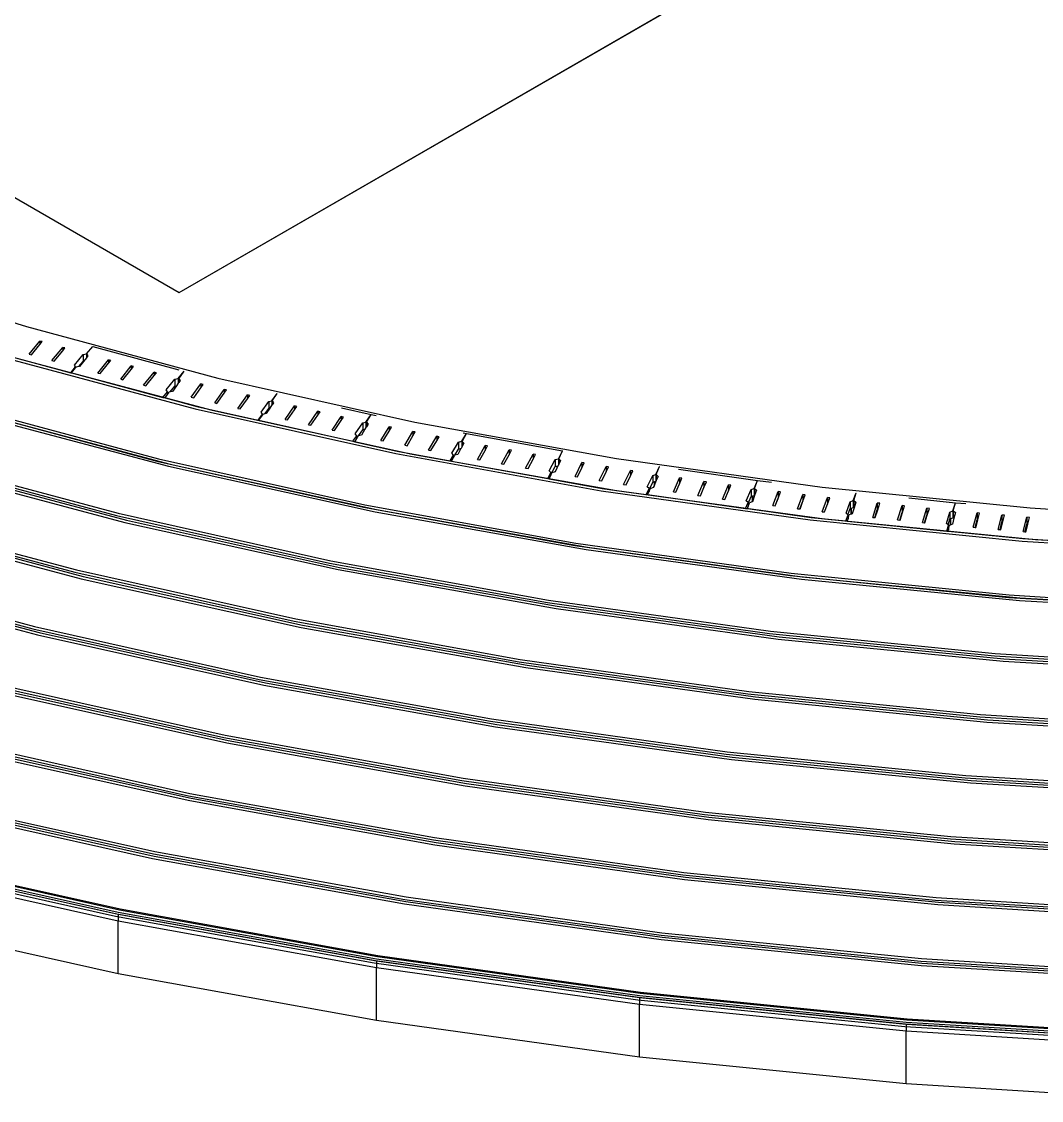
# Model space of a CAD drawing. Header units: centimetres. Extents: x -292707 to 138715, y -53922 to 66277.
# Drawn here: x 90957 to 92171, y -20496 to -19212 of the extents above; entities that cross this region are included whole.
import ezdxf

# ---------------------------------------------------------------- set-up
doc = ezdxf.new("R2010")
doc.units = ezdxf.units.CM
doc.layers.add('A-ALINE-7', color=119, linetype='Continuous')

# ---------------------------------------------------------------- blocks, each defined once
blk = doc.blocks.new('A$Cbf84a4b9')
at = {"layer": 'A-ALINE-7'}
for p, q in [((2419.5, 5288.7), (9900.7, 969.4)), ((6160.1, 3129.1), (9900.7, 969.4)), ((9900.7, 969.4), (12058.6, 2215.3)), ((9900.7, 969.4), (10889.4, 1540.2)), ((9498.1, 998.5), (9718.7, 928.7)), ((9718.7, 928.7), (9946.8, 867.4)), ((9722, 895.9), (9734.9, 911.5)), ((9724.7, 895.2), (9734.9, 907.5)), ((9737.6, 910.8), (9734.9, 911.5)), ((9734.9, 911.5), (9734.9, 907.5)), ((9734.9, 907.5), (9737.6, 910.8)), ((9749, 888.4), (9762, 904)), ((9751.7, 887.7), (9762, 900)), ((9764.7, 903.3), (9762, 904)), ((9762, 904), (9762, 900)), ((9762, 900), (9764.7, 903.3)), ((9790.4, 896.2), (9797.7, 905)), ((9790.5, 896.1), (9797.7, 905)), ((9797.7, 904.9), (9797.7, 905)), ((9797.7, 905), (9797.7, 904.9)), ((9797.7, 905), (9797.7, 905)), ((9797.7, 904.9), (9900.4, 877.4)), ((9687.6, 893.2), (9919.8, 830.8)), ((9689.9, 895.8), (9771.8, 873.8)), ((9708.5, 890.7), (9939.9, 829.3)), ((9722, 895.9), (9724.7, 895.2)), ((9749, 888.4), (9751.7, 887.7)), ((9776, 882.9), (9786.4, 895.4)), ((9781.3, 881), (9786.4, 887.2)), ((9786.8, 887.3), (9781.9, 881.2)), ((9786.4, 895.4), (9790.4, 896.2)), ((9786.4, 895.4), (9786.4, 887.2)), ((9786.4, 887.2), (9786.8, 887.3)), ((9790.4, 891.7), (9786.8, 887.3)), ((9790.4, 896.2), (9790.4, 891.7)), ((9790.5, 891.9), (9790.4, 891.7)), ((9790.5, 896.1), (9790.5, 891.9)), ((9790.5, 896.1), (9792, 893.8)), ((9792, 893.8), (9790.5, 891.9)), ((9803.8, 873.4), (9816.4, 889.1)), ((9819.1, 888.4), (9816.4, 889.1)), ((9816.4, 889.1), (9816.4, 885)), ((9816.4, 885), (9819.1, 888.4)), ((9771.8, 873.8), (9777.4, 880.6)), ((9771.8, 873.8), (9772.5, 873.6)), ((9772.5, 873.6), (9777.4, 879.7)), ((9772.5, 873.6), (9881.3, 844.4)), ((9777.4, 880.6), (9776, 882.9)), ((9777.4, 880.6), (9777.4, 879.7)), ((9777.4, 879.7), (9777.9, 880.3)), ((9781.3, 881), (9777.9, 880.3)), ((9781.9, 881.2), (9781.3, 881)), ((9806.5, 872.7), (9816.4, 885)), ((9831, 866.1), (9843.6, 881.8)), ((9833.7, 865.4), (9843.6, 877.7)), ((9846.3, 881.1), (9843.6, 881.8)), ((9843.6, 881.8), (9843.6, 877.7)), ((9843.6, 877.7), (9846.3, 881.1)), ((9858.2, 858.8), (9870.8, 874.5)), ((9873.5, 873.8), (9870.8, 874.5)), ((9870.8, 874.5), (9870.8, 870.4)), ((9870.8, 870.4), (9873.5, 873.8)), ((9899.4, 866.9), (9906.5, 875.8)), ((9900.1, 866.7), (9906.5, 875.8)), ((9803.8, 873.4), (9806.5, 872.7)), ((9831, 866.1), (9833.7, 865.4)), ((9860.9, 858.1), (9870.8, 870.4)), ((9885.3, 853.5), (9895.4, 866.1)), ((9895.4, 866.1), (9899.4, 866.9)), ((9895.4, 866.1), (9895.4, 857.9)), ((9899.4, 861.2), (9897.4, 858.3)), ((9899.4, 866.9), (9899.4, 861.2)), ((9900.1, 862.1), (9899.4, 861.2)), ((9900.1, 866.7), (9900.1, 862.1)), ((9900.1, 866.7), (9901.7, 864.5)), ((9901.7, 864.5), (9900.1, 862.1)), ((9946.8, 867.4), (10181.3, 815)), ((9858.2, 858.8), (9860.9, 858.1)), ((9881.3, 844.4), (9886.8, 851.2)), ((9883.8, 843.8), (9886.8, 847.9)), ((9886.8, 851.2), (9885.3, 853.5)), ((9886.8, 851.2), (9886.8, 847.9)), ((9886.8, 847.9), (9888.7, 850.7)), ((9889.8, 851), (9888.7, 850.7)), ((9889.8, 851), (9895.4, 857.9)), ((9892.6, 851.6), (9889.8, 851)), ((9897.4, 858.3), (9892.6, 851.6)), ((9895.4, 857.9), (9897.4, 858.3)), ((9915.1, 844.5), (9926.5, 860.5)), ((9917.9, 843.8), (9926.5, 855.9)), ((9929.2, 859.8), (9926.5, 860.5)), ((9926.5, 860.5), (9926.5, 855.9)), ((9926.5, 855.9), (9929.2, 859.8)), ((9942.9, 837.9), (9954.2, 853.9)), ((9945.6, 837.2), (9954.2, 849.3)), ((9957, 853.3), (9954.2, 853.9)), ((9954.2, 853.9), (9954.2, 849.3)), ((9954.2, 849.3), (9957, 853.3)), ((10011.1, 840.5), (10017.4, 849.2)), ((10011.3, 840.3), (10017.4, 849.2)), ((10017.4, 849.2), (10017.4, 849.2)), ((9637, 835.5), (9875.9, 771.3)), ((9881.3, 844.4), (9883.8, 843.8)), ((9883.8, 843.8), (9921.8, 833.5)), ((9915.1, 844.5), (9917.9, 843.8)), ((9942.9, 837.9), (9945.6, 837.2)), ((9970.6, 831.3), (9982, 847.3)), ((9973.4, 830.7), (9982, 842.8)), ((9984.8, 846.7), (9982, 847.3)), ((9982, 847.3), (9982, 842.8)), ((9982, 842.8), (9984.8, 846.7)), ((9998.1, 826.7), (10007.2, 839.5)), ((10007.2, 839.5), (10011.1, 840.5)), ((10007.2, 839.5), (10007.2, 831.3)), ((10011.1, 835.4), (10008.6, 831.7)), ((10011.1, 840.5), (10011.1, 835.4)), ((10011.3, 835.6), (10011.1, 835.4)), ((10011.3, 840.3), (10011.3, 835.6)), ((10011.3, 840.3), (10013, 838.1)), ((10013, 838.1), (10011.3, 835.6)), ((9634.7, 832.9), (9873.9, 768.6)), ((9648.9, 825.9), (9888, 762.4)), ((9651.3, 828.4), (9890.1, 765)), ((9919.8, 830.8), (10158.6, 777.4)), ((9921.8, 833.5), (9994.7, 817.3)), ((9939.9, 829.3), (10177.9, 776.9)), ((9970.6, 831.3), (9973.4, 830.7)), ((9994.7, 817.3), (9999.8, 824.4)), ((9995.4, 817.1), (9999.8, 823.4)), ((9999.8, 824.4), (9998.1, 826.7)), ((9999.8, 824.4), (9999.8, 823.4)), ((9999.8, 823.4), (10000.3, 824.2)), ((10002.6, 824.8), (10000.3, 824.2)), ((10002.6, 824.8), (10007.2, 831.3)), ((10004.2, 825.2), (10002.6, 824.8)), ((10008.6, 831.7), (10004.2, 825.2)), ((10007.2, 831.3), (10008.6, 831.7)), ((10026.8, 818.2), (10037.8, 834.3)), ((10029.6, 817.6), (10037.8, 829.6)), ((10040.6, 833.7), (10037.8, 834.3)), ((10037.8, 834.3), (10037.8, 829.6)), ((10037.8, 829.6), (10040.6, 833.7)), ((10054.7, 811.8), (10065.7, 828)), ((10057.5, 811.2), (10065.7, 823.2)), ((10068.5, 827.3), (10065.7, 828)), ((10065.7, 828), (10065.7, 823.2)), ((10065.7, 823.2), (10068.5, 827.3)), ((10093.8, 832.1), (10129.2, 824.1)), ((10123, 814.9), (10129.2, 824.1)), ((10123.6, 814.8), (10129.2, 824.1)), ((10129.2, 824.1), (10135, 822.9)), ((9994.7, 817.3), (9995.4, 817.1)), ((9995.4, 817.1), (10107.3, 792.1)), ((10026.8, 818.2), (10029.6, 817.6)), ((10054.7, 811.8), (10057.5, 811.2)), ((10082.7, 805.5), (10093.6, 821.6)), ((10085.4, 804.9), (10093.6, 816.9)), ((10096.4, 821), (10093.6, 821.6)), ((10093.6, 821.6), (10093.6, 816.9)), ((10093.6, 816.9), (10096.4, 821)), ((10110.3, 801.1), (10119.1, 814)), ((10119.1, 814), (10123, 814.9)), ((10119.1, 814), (10119.1, 805.8)), ((10123, 814.9), (10123, 808.4)), ((10123.6, 809.5), (10123, 808.4)), ((10123.6, 814.8), (10123.6, 809.5)), ((10123.6, 814.8), (10125.5, 812.6)), ((10125.5, 812.6), (10123.6, 809.5)), ((10140.7, 793), (10150.6, 809.4)), ((10153.4, 808.8), (10150.6, 809.4)), ((10150.6, 809.4), (10150.6, 804.1)), ((10181.3, 815), (10421.4, 771.6)), ((10082.7, 805.5), (10085.4, 804.9)), ((10107.3, 792.1), (10112, 798.8)), ((10112, 798.8), (10110.3, 801.1)), ((10112, 798.8), (10112, 795.4)), ((10112.2, 795.8), (10113.8, 798.4)), ((10114.1, 798.5), (10113.8, 798.4)), ((10114.1, 798.5), (10119.1, 805.8)), ((10117.6, 799.5), (10114.1, 798.5)), ((10121.8, 806.5), (10117.6, 799.5)), ((10119.1, 805.8), (10121.8, 806.5)), ((10123, 808.4), (10121.8, 806.5)), ((10143.6, 792.5), (10150.6, 804.1)), ((10150.6, 804.1), (10153.4, 808.8)), ((10169.1, 787.4), (10178.9, 803.7)), ((10171.9, 786.8), (10178.9, 798.5)), ((10181.7, 803.2), (10178.9, 803.7)), ((10178.9, 803.7), (10178.9, 798.5)), ((10178.9, 798.5), (10181.7, 803.2)), ((10197.4, 781.7), (10207.3, 798.1)), ((10210.1, 797.5), (10207.3, 798.1)), ((10207.3, 798.1), (10207.3, 792.8)), ((10207.3, 792.8), (10210.1, 797.5)), ((10237, 792.1), (10242.6, 801.4)), ((10237.5, 792), (10242.6, 801.4)), ((10238.9, 802.1), (10242.6, 801.4)), ((10242.6, 801.4), (10357.1, 780.8)), ((10107.3, 792.1), (10109.7, 791.5)), ((10109.7, 791.5), (10112, 795.3)), ((10109.7, 791.5), (10160.3, 780.2)), ((10112, 795.4), (10112.2, 795.8)), ((10112, 795.3), (10112.2, 795.8)), ((10112, 795.4), (10112, 795.3)), ((10140.7, 793), (10143.6, 792.5)), ((10169.1, 787.4), (10171.9, 786.8)), ((10200.3, 781.1), (10207.3, 792.8)), ((10225.4, 778), (10233.2, 791.1)), ((10233.2, 791.1), (10237, 792.1)), ((10233.2, 791.1), (10233.2, 782.9)), ((10235.6, 783.6), (10236.2, 783.7)), ((10236.2, 783.7), (10235.6, 782.6)), ((10237, 785.3), (10236.2, 783.7)), ((10237, 792.1), (10237, 785.3)), ((10237.5, 786.2), (10237, 785.3)), ((10237.5, 792), (10237.5, 786.2)), ((10237.5, 792), (10239.5, 789.9)), ((10239.5, 789.9), (10237.5, 786.2)), ((10255.8, 770.6), (10264.7, 787.1)), ((10267.6, 786.6), (10264.7, 787.1)), ((10264.7, 787.1), (10264.7, 781.3)), ((10264.7, 781.3), (10267.6, 786.6)), ((9581.9, 772.6), (9828.1, 706.5)), ((9875.9, 771.3), (10121.6, 716.4)), ((10158.6, 777.4), (10403, 733.3)), ((10160.3, 780.2), (10223.1, 768.9)), ((10177.9, 776.9), (10421.2, 733.6)), ((10197.4, 781.7), (10200.3, 781.1)), ((10223.1, 768.9), (10227.2, 775.8)), ((10224.8, 768.6), (10227.2, 773)), ((10227.2, 775.8), (10225.4, 778)), ((10227.2, 775.8), (10227.2, 773)), ((10227.2, 773), (10228.6, 775.5)), ((10228.8, 775.6), (10228.6, 775.5)), ((10228.8, 775.6), (10233.2, 782.9)), ((10232.3, 776.6), (10228.8, 775.6)), ((10235.6, 782.6), (10232.3, 776.6)), ((10233.2, 782.9), (10235.6, 783.6)), ((10235.6, 783.6), (10235.6, 782.6)), ((10258.7, 770.1), (10264.7, 781.3)), ((10284.4, 765.4), (10293.4, 782)), ((10287.3, 764.9), (10293.4, 776.2)), ((10296.2, 781.5), (10293.4, 782)), ((10293.4, 782), (10293.4, 776.2)), ((10293.4, 776.2), (10296.2, 781.5)), ((10313.1, 760.3), (10322, 776.8)), ((10315.9, 759.8), (10322, 771)), ((10324.9, 776.3), (10322, 776.8)), ((10322, 776.8), (10322, 771)), ((10322, 771), (10324.9, 776.3)), ((10348.3, 770.3), (10352.1, 771.4)), ((10352.1, 771.4), (10357.1, 780.8)), ((10352.1, 771.4), (10352.1, 763.9)), ((10352.5, 771.3), (10357.1, 780.8)), ((10352.5, 771.3), (10352.5, 764.9)), ((10352.5, 771.3), (10354.6, 769.2)), ((10357.1, 780.8), (10357.3, 780.7)), ((10421.4, 771.6), (10665.9, 737.5)), ((9579.6, 770), (9826.1, 703.8)), ((9589.3, 761.1), (9836.1, 695.5)), ((9591.7, 763.7), (9838.1, 698.1)), ((9873.9, 768.6), (10119.9, 713.6)), ((9888, 762.4), (10133.8, 708.1)), ((9890.1, 765), (10135.6, 710.8)), ((10223.1, 768.9), (10224.8, 768.6)), ((10224.8, 768.6), (10339.4, 747.9)), ((10255.8, 770.6), (10258.7, 770.1)), ((10284.4, 765.4), (10287.3, 764.9)), ((10313.1, 760.3), (10315.9, 759.8)), ((10341.2, 757), (10348.3, 770.3)), ((10343.1, 752.5), (10348.3, 762.1)), ((10350.3, 760.2), (10348.1, 755.8)), ((10348.3, 770.3), (10348.3, 762.1)), ((10348.3, 762.1), (10350.3, 762.7)), ((10350.3, 762.7), (10351.3, 763)), ((10350.3, 762.7), (10350.3, 760.2)), ((10351.3, 762.4), (10350.3, 760.2)), ((10351.3, 763), (10351.7, 763.1)), ((10351.7, 763.1), (10351.3, 762.4)), ((10351.3, 762.4), (10351.3, 763)), ((10352.1, 763.9), (10351.7, 763.1)), ((10352.5, 764.9), (10352.1, 763.9)), ((10354.6, 769.2), (10352.5, 764.9)), ((10371.9, 750.2), (10380, 766.9)), ((10374.8, 749.7), (10380, 760.5)), ((10382.9, 766.4), (10380, 766.9)), ((10380, 766.9), (10380, 760.5)), ((10380, 760.5), (10382.9, 766.4)), ((10400.8, 745.5), (10408.9, 762.2)), ((10411.8, 761.7), (10408.9, 762.2)), ((10408.9, 762.2), (10408.9, 755.8)), ((10408.9, 755.8), (10411.8, 761.7)), ((10468.1, 752.6), (10472.6, 762)), ((10468.6, 752.5), (10472.6, 762)), ((10472.6, 762), (10472.6, 762)), ((10472.6, 762), (10472.7, 762)), ((10494.9, 758.9), (10589.2, 745.4)), ((10339.4, 747.9), (10343.1, 754.9)), ((10339.4, 747.9), (10341, 747.6)), ((10341, 747.6), (10343.1, 751.9)), ((10341, 747.6), (10404.3, 736.1)), ((10343.1, 754.9), (10341.2, 757)), ((10343.1, 754.9), (10343.1, 752.5)), ((10343.1, 751.9), (10344.4, 754.6)), ((10343.1, 752.5), (10343.1, 751.9)), ((10348.1, 755.8), (10344.4, 754.6)), ((10371.9, 750.2), (10374.8, 749.7)), ((10400.8, 745.5), (10403.7, 745.1)), ((10403.7, 745.1), (10408.9, 755.8)), ((10429.7, 740.8), (10437.8, 757.5)), ((10432.6, 740.4), (10437.8, 751.1)), ((10440.7, 757.1), (10437.8, 757.5)), ((10437.8, 757.5), (10437.8, 751.1)), ((10437.8, 751.1), (10440.7, 757.1)), ((10457.9, 738.1), (10464.4, 751.4)), ((10464.4, 751.4), (10468.1, 752.6)), ((10464.4, 751.4), (10464.4, 743.3)), ((10468.6, 745.3), (10466.9, 741.4)), ((10468.1, 752.6), (10468.1, 744.5)), ((10468.6, 745.5), (10468.1, 744.5)), ((10468.6, 752.5), (10470.8, 750.4)), ((10468.6, 752.5), (10468.6, 745.5)), ((10470.8, 750.4), (10468.6, 745.3)), ((10468.6, 745.5), (10468.6, 745.3)), ((10489.1, 731.8), (10496.3, 748.6)), ((10499.2, 748.2), (10496.3, 748.6)), ((10496.3, 748.6), (10496.3, 741.4)), ((10496.3, 741.4), (10499.2, 748.2)), ((10585.1, 735.9), (10589.2, 745.4)), ((10585.7, 735.8), (10589.2, 745.4)), ((10589.2, 745.4), (10605.9, 743.4)), ((10403, 733.3), (10651.9, 698.5)), ((10404.3, 736.1), (10456.5, 728.8)), ((10421.2, 733.6), (10669, 699.7)), ((10429.7, 740.8), (10432.6, 740.4)), ((10456.5, 728.8), (10460, 735.9)), ((10460, 735.9), (10457.9, 738.1)), ((10458.3, 728.6), (10460, 732.5)), ((10460, 734.2), (10464.4, 743.3)), ((10460, 735.9), (10460, 734.2)), ((10460, 732.5), (10461.4, 735.7)), ((10460, 734.2), (10460, 732.5)), ((10465, 737), (10461.4, 735.7)), ((10464.4, 743.3), (10466, 743.8)), ((10466, 739.2), (10465, 737)), ((10466, 743.8), (10466.9, 744.1)), ((10466, 743.8), (10466, 739.2)), ((10466.9, 741.4), (10466, 739.2)), ((10466.9, 744.1), (10468.1, 744.5)), ((10466.9, 741.4), (10466.9, 744.1)), ((10492, 731.4), (10496.3, 741.4)), ((10518.2, 727.6), (10525.4, 744.4)), ((10521.1, 727.2), (10525.4, 737.2)), ((10528.3, 744), (10525.4, 744.4)), ((10525.4, 744.4), (10525.4, 737.2)), ((10525.4, 737.2), (10528.3, 744)), ((10547.3, 723.4), (10554.5, 740.3)), ((10550.2, 723), (10554.5, 733.1)), ((10557.4, 739.8), (10554.5, 740.3)), ((10554.5, 740.3), (10554.5, 733.1)), ((10554.5, 733.1), (10557.4, 739.8)), ((10575.7, 721.2), (10581.4, 734.6)), ((10581.4, 734.6), (10585.1, 735.9)), ((10581.4, 734.6), (10581.4, 726.5)), ((10585.1, 735.9), (10585.1, 727.7)), ((10585.7, 735.8), (10588, 733.8)), ((10585.7, 735.8), (10585.7, 729.1)), ((10588, 733.8), (10585.7, 727.6)), ((10607.4, 715.5), (10613.6, 732.4)), ((10616.5, 732.1), (10613.6, 732.4)), ((10613.6, 732.4), (10613.6, 724.3)), ((10665.9, 737.5), (10913.7, 712.7)), ((10456.5, 728.8), (10458.3, 728.6)), ((10458.3, 728.6), (10575, 712.3)), ((10489.1, 731.8), (10492, 731.4)), ((10518.2, 727.6), (10521.1, 727.2)), ((10547.3, 723.4), (10550.2, 723)), ((10577.9, 719.1), (10575.7, 721.2)), ((10577.9, 718.1), (10581.4, 726.5)), ((10582.6, 720.1), (10579.5, 718.9)), ((10581.4, 726.5), (10582.6, 726.9)), ((10582.6, 726.9), (10583.5, 727.2)), ((10582.6, 726.9), (10582.6, 720.1)), ((10583, 720.2), (10582.6, 720.1)), ((10583.5, 721.4), (10583, 720.2)), ((10583.5, 727.2), (10585.1, 727.7)), ((10585.7, 727.6), (10583.5, 721.4)), ((10583.5, 721.4), (10583.5, 727.2)), ((10585.7, 729.1), (10585.1, 727.7)), ((10585.7, 729.1), (10585.7, 727.7)), ((10585.7, 727.7), (10585.7, 727.6)), ((10610.2, 715.1), (10613.6, 724.3)), ((10610.3, 715.1), (10613.6, 724.2)), ((10613.6, 724.2), (10616.5, 732.1)), ((10613.6, 724.2), (10613.6, 724.3)), ((10636.7, 711.9), (10642.9, 728.9)), ((10639.6, 711.6), (10642.9, 720.7)), ((10639.7, 711.5), (10643, 720.7)), ((10645.8, 728.5), (10642.9, 728.9)), ((10642.9, 728.9), (10642.9, 720.7)), ((10643, 720.7), (10642.9, 720.7)), ((10643, 720.7), (10645.8, 728.5)), ((10666.1, 708.3), (10672.3, 725.3)), ((10675.2, 724.9), (10672.3, 725.3)), ((10672.3, 725.3), (10672.3, 717.1)), ((10672.3, 717.1), (10675.2, 724.9)), ((10694.6, 706.6), (10699.5, 720.2)), ((10699.5, 720.2), (10703.1, 721.5)), ((10699.5, 720.2), (10699.5, 712)), ((10703.1, 721.5), (10706.5, 730.9)), ((10703.1, 721.5), (10703.1, 713.4)), ((10703.6, 721.5), (10706.5, 730.9)), ((10703.6, 721.5), (10706, 719.5)), ((10703.6, 721.5), (10703.6, 714.8)), ((10706, 719.5), (10704, 713)), ((10706.5, 730.9), (10706.5, 730.9)), ((10769.4, 724.7), (10824.7, 719)), ((9524.5, 707.1), (9778.3, 639)), ((10119.9, 713.6), (10371.7, 668.1)), ((10121.6, 716.4), (10373, 670.9)), ((10133.8, 708.1), (10385.3, 663.3)), ((10135.6, 710.8), (10386.7, 666.1)), ((10575, 712.3), (10577.9, 719.1)), ((10575, 712.3), (10577, 712)), ((10577, 712), (10577.9, 714.5)), ((10577, 712), (10652.9, 701.4)), ((10577.9, 719.1), (10577.9, 718.1)), ((10577.9, 714.5), (10579.5, 718.9)), ((10577.9, 718.1), (10577.9, 714.5)), ((10607.4, 715.5), (10610.2, 715.1)), ((10610.2, 715.1), (10610.3, 715.1)), ((10636.7, 711.9), (10639.6, 711.6)), ((10639.6, 711.6), (10639.7, 711.5)), ((10666.1, 708.3), (10668.9, 708)), ((10668.9, 708), (10672.3, 717.1)), ((10668.9, 708), (10669, 708)), ((10669, 708), (10672.3, 717.1)), ((10672.3, 717.1), (10672.3, 717.1)), ((10696.8, 704.6), (10694.6, 706.6)), ((10696.8, 704.6), (10699.5, 712)), ((10699.5, 712), (10700.3, 712.3)), ((10700.3, 712.3), (10701, 712.6)), ((10700.3, 712.3), (10700.3, 705.2)), ((10701, 712.6), (10703.1, 713.4)), ((10701, 705.5), (10701, 712.6)), ((10704, 713), (10701.8, 705.8)), ((10703.6, 714.8), (10703.1, 713.4)), ((10703.6, 714.8), (10703.6, 713.3)), ((10703.6, 713.3), (10704, 713)), ((10726.4, 701.5), (10731.7, 718.6)), ((10728.8, 701.3), (10731.7, 710.4)), ((10729.3, 701.2), (10732.2, 710.4)), ((10734.6, 718.3), (10731.7, 718.6)), ((10731.7, 718.6), (10731.7, 710.4)), ((10732.2, 710.4), (10731.7, 710.4)), ((10732.2, 710.4), (10734.6, 718.3)), ((10755.9, 698.5), (10761.2, 715.5)), ((10758.4, 698.2), (10761.2, 707.4)), ((10758.9, 698.2), (10761.7, 707.3)), ((10764.1, 715.2), (10761.2, 715.5)), ((10761.2, 715.5), (10761.2, 707.4)), ((10761.7, 707.3), (10761.2, 707.4)), ((10761.7, 707.3), (10764.1, 715.2)), ((10785.4, 695.4), (10790.7, 712.5)), ((10793.7, 712.2), (10790.7, 712.5)), ((10790.7, 712.5), (10790.7, 704.3)), ((10791.2, 704.3), (10793.7, 712.2)), ((10814, 694.3), (10818.2, 707.9)), ((10818.2, 707.9), (10821.7, 709.3)), ((10818.2, 707.9), (10818.2, 699.7)), ((10821.7, 709.3), (10824.7, 719)), ((10821.7, 709.3), (10821.7, 701.1)), ((10822.2, 709.2), (10824.7, 719)), ((10822.2, 709.2), (10824.8, 707.3)), ((10822.2, 709.2), (10822.2, 702.8)), ((10824.8, 707.3), (10823, 700.5)), ((10824.7, 719), (10837.1, 717.9)), ((10846, 689.7), (10850.4, 706.8)), ((10853.4, 706.6), (10850.4, 706.8)), ((10850.4, 706.8), (10850.4, 698.7)), ((10851.3, 698.6), (10853.4, 706.6)), ((10913.7, 712.7), (11163.9, 697.4)), ((9522.2, 704.6), (9776.3, 636.3)), ((9529.7, 696.3), (9784.1, 628.5)), ((9532.1, 698.9), (9786.2, 631.2)), ((9826.1, 703.8), (10079.6, 647.1)), ((9828.1, 706.5), (10081.3, 649.8)), ((9836.1, 695.5), (10089.8, 639.3)), ((9838.1, 698.1), (10091.5, 642)), ((10651.9, 698.5), (10904.2, 673.3)), ((10652.9, 701.4), (10694.2, 697.3)), ((10669, 699.7), (10920.1, 675.2)), ((10694.2, 697.3), (10696.9, 704.6)), ((10694.2, 697.3), (10696, 697.1)), ((10696, 697.1), (10696.9, 699.8)), ((10696, 697.1), (10814.3, 685.3)), ((10696.9, 704.6), (10696.8, 704.6)), ((10696.9, 704.6), (10696.9, 699.8)), ((10696.9, 699.8), (10698.3, 704.4)), ((10700.3, 705.2), (10698.3, 704.4)), ((10701, 705.5), (10700.3, 705.2)), ((10701.8, 705.8), (10701, 705.5)), ((10726.4, 701.5), (10728.8, 701.3)), ((10728.8, 701.3), (10729.3, 701.2)), ((10755.9, 698.5), (10758.4, 698.2)), ((10758.4, 698.2), (10758.9, 698.2)), ((10785.4, 695.4), (10787.9, 695.2)), ((10787.9, 695.2), (10790.7, 704.3)), ((10787.9, 695.2), (10788.4, 695.1)), ((10788.4, 695.1), (10791.2, 704.3)), ((10791.2, 704.3), (10790.7, 704.3)), ((10816, 692.6), (10814, 694.3)), ((10816, 692.6), (10818.2, 699.7)), ((10818.2, 699.7), (10818.6, 699.9)), ((10818.6, 699.9), (10819.2, 700.1)), ((10818.6, 699.9), (10818.6, 692.4)), ((10819.2, 700.1), (10821.7, 701.1)), ((10819.2, 692.7), (10819.2, 700.1)), ((10823, 700.5), (10821.2, 693.6)), ((10822.2, 702.8), (10821.7, 701.1)), ((10822.2, 702.8), (10822.2, 701.1)), ((10822.2, 701.1), (10823, 700.5)), ((10848.1, 689.5), (10850.4, 698.7)), ((10849, 689.4), (10851.3, 698.6)), ((10851.3, 698.6), (10850.4, 698.7)), ((10875.7, 687.2), (10880.1, 704.3)), ((10877.8, 687), (10880.1, 696.1)), ((10878.7, 686.9), (10881, 696.1)), ((10883.1, 704), (10880.1, 704.3)), ((10880.1, 704.3), (10880.1, 696.1)), ((10881, 696.1), (10880.1, 696.1)), ((10881, 696.1), (10883.1, 704)), ((10905.4, 684.6), (10909.8, 701.8)), ((10912.7, 701.5), (10909.8, 701.8)), ((10909.8, 701.8), (10909.8, 693.6)), ((10910.7, 693.5), (10912.7, 701.5)), ((10814.3, 685.3), (10816.5, 692.2)), ((10814.3, 685.3), (10816, 685.1)), ((10816.5, 692.2), (10816, 692.6)), ((10816, 685.1), (10816.5, 686.7)), ((10816, 685.1), (10904.9, 676.2)), ((10816.5, 692.2), (10816.5, 686.7)), ((10816.5, 686.7), (10817.8, 692.1)), ((10818.6, 692.4), (10817.8, 692.1)), ((10819.2, 692.7), (10818.6, 692.4)), ((10821.2, 693.6), (10819.2, 692.7)), ((10846, 689.7), (10848.1, 689.5)), ((10848.1, 689.5), (10849, 689.4)), ((10875.7, 687.2), (10877.8, 687)), ((10877.8, 687), (10878.7, 686.9)), ((10905.4, 684.6), (10907.4, 684.5)), ((10907.4, 684.5), (10909.8, 693.6)), ((10907.4, 684.5), (10908.4, 684.4)), ((10908.4, 684.4), (10910.7, 693.5)), ((10910.7, 693.5), (10909.8, 693.6)), ((10371.7, 668.1), (10628.1, 632.3)), ((10373, 670.9), (10629.1, 635.1)), ((10904.2, 673.3), (11158.9, 657.7)), ((10904.9, 676.2), (10934.6, 674.4)), ((10920.1, 675.2), (11173.4, 660.3)), ((10385.3, 663.3), (10641.3, 628.1)), ((10386.7, 666.1), (10642.4, 630.9)), ((10079.6, 647.1), (10339.1, 600.2)), ((10081.3, 649.8), (10340.4, 603)), ((9464.9, 639.1), (9726.6, 568.8)), ((9467.1, 641.7), (9728.5, 571.5)), ((9470, 631.6), (9732.1, 561.6)), ((9472.4, 634.1), (9734.1, 564.3)), ((9776.3, 636.3), (10037.7, 577.9)), ((9778.3, 639), (10039.4, 580.6)), ((9786.2, 631.2), (10047.4, 573.3)), ((10089.8, 639.3), (10349.3, 593)), ((10091.5, 642), (10350.7, 595.7)), ((10628.1, 632.3), (10888.1, 606.3)), ((10629.1, 635.1), (10888.8, 609.2)), ((10642.4, 630.9), (10901.5, 605.6)), ((9784.1, 628.5), (10045.7, 570.6)), ((10641.3, 628.1), (10900.8, 602.7)), ((10888.1, 606.3), (11150.4, 590.3)), ((10888.8, 609.2), (11150.8, 593.2)), ((10901.5, 605.6), (11163, 590.1)), ((10339.1, 600.2), (10603.3, 563.3)), ((10340.4, 603), (10604.4, 566.1)), ((10349.3, 593), (10613.6, 556.5)), ((10350.7, 595.7), (10614.7, 559.4)), ((10900.8, 602.7), (11162.6, 587.2)), ((10039.4, 580.6), (10306.5, 532.3)), ((9726.6, 568.8), (9995.8, 508.6)), ((9728.5, 571.5), (9997.4, 511.3)), ((10037.7, 577.9), (10305.2, 529.5)), ((10045.7, 570.6), (10313.3, 522.6)), ((10047.4, 573.3), (10314.7, 525.4)), ((10604.4, 566.1), (10871.9, 539.4)), ((9732.1, 561.6), (10001.6, 501.8)), ((9734.1, 564.3), (10003.3, 504.5)), ((10603.3, 563.3), (10871.2, 536.5)), ((10613.6, 556.5), (10881.4, 530.2)), ((10614.7, 559.4), (10882.2, 533.1)), ((10305.2, 529.5), (10577.6, 491.5)), ((10306.5, 532.3), (10578.6, 494.3)), ((10871.2, 536.5), (11141.6, 520)), ((10871.9, 539.4), (11142, 522.9)), ((10881.4, 530.2), (11151.7, 514.2)), ((10882.2, 533.1), (11152.1, 517.1)), ((10313.3, 522.6), (10585.8, 485)), ((10314.7, 525.4), (10586.9, 487.8)), ((9676.8, 501.3), (9953.8, 439.4)), ((9678.8, 504), (9955.5, 442.1)), ((9995.8, 508.6), (10271.2, 458.8)), ((9997.4, 511.3), (10272.6, 461.6)), ((10001.6, 501.8), (10277.3, 452.3)), ((10003.3, 504.5), (10278.7, 455.1)), ((9680, 494.7), (9957.4, 433)), ((9682.1, 497.4), (9959.1, 435.7)), ((10577.6, 491.5), (10853.7, 463.9)), ((10578.6, 494.3), (10854.4, 466.7)), ((10585.8, 485), (10862, 457.8)), ((10586.9, 487.8), (10862.8, 460.6)), ((10853.7, 463.9), (11132.4, 446.9)), ((10854.4, 466.7), (11132.8, 449.7)), ((10271.2, 458.8), (10551.8, 419.6)), ((10272.6, 461.6), (10552.8, 422.5)), ((10277.3, 452.3), (10558, 413.4)), ((10278.7, 455.1), (10559.1, 416.2)), ((10862, 457.8), (11140.7, 441.1)), ((10862.8, 460.6), (11141.2, 444)), ((9953.8, 439.4), (10237.3, 388.1)), ((9955.5, 442.1), (10238.6, 390.9)), ((9627, 433.8), (9911.9, 370.1)), ((9628, 427.8), (9913.2, 364.3)), ((9629, 436.5), (9913.5, 372.8)), ((9630, 430.5), (9914.9, 367)), ((9957.4, 433), (10241.2, 382)), ((9959.1, 435.7), (10242.6, 384.8)), ((10551.8, 419.6), (10836.2, 391.2)), ((10552.8, 422.5), (10836.9, 394.1)), ((10558, 413.4), (10842.6, 385.3)), ((10559.1, 416.2), (10843.4, 388.2)), ((10237.3, 388.1), (10526, 347.8)), ((10238.6, 390.9), (10527, 350.6)), ((10836.2, 391.2), (11123.2, 373.7)), ((10836.9, 394.1), (11123.6, 376.6)), ((10843.4, 388.2), (11130.2, 370.9)), ((9913.5, 372.8), (10204.7, 320.2)), ((10241.2, 382), (10530.2, 341.9)), ((10242.6, 384.8), (10531.3, 344.7)), ((10842.6, 385.3), (11129.8, 368.1)), ((9575.8, 361), (9869, 295.5)), ((9577.3, 366.3), (9869.9, 300.9)), ((9577.9, 363.6), (9870.7, 298.2)), ((9579.2, 368.9), (9871.6, 303.6)), ((9911.9, 370.1), (10203.3, 317.4)), ((9913.2, 364.3), (10205.1, 311.7)), ((9914.9, 367), (10206.5, 314.5)), ((10526, 347.8), (10818.7, 318.6)), ((10527, 350.6), (10819.4, 321.4)), ((10530.2, 341.9), (10823.1, 312.8)), ((10531.3, 344.7), (10823.9, 315.7)), ((10819.4, 321.4), (11114.4, 303.4)), ((10203.3, 317.4), (10500.2, 276)), ((10204.7, 320.2), (10501.2, 278.8)), ((10205.1, 311.7), (10502.3, 270.3)), ((10206.5, 314.5), (10503.4, 273.1)), ((10818.7, 318.6), (11114.1, 300.5)), ((10823.1, 312.8), (11118.8, 295)), ((10823.9, 315.7), (11119.2, 297.9)), ((9525.7, 296.7), (9826.4, 229.5)), ((9527.5, 298.8), (9828, 231.6)), ((9527.5, 296.3), (9828, 229.2)), ((9529.5, 301.4), (9829.6, 234.3)), ((9530.2, 302.5), (9830.3, 235.4)), ((9869, 295.5), (10168.9, 241.4)), ((9869.9, 300.9), (10169.4, 246.7)), ((9870.7, 298.2), (10170.4, 244.1)), ((9871.6, 303.6), (10170.7, 249.5)), ((9523.7, 294.1), (9824.7, 226.8)), ((9527.5, 288.2), (9828, 221)), ((10500.2, 276), (10801.1, 245.9)), ((10501.2, 278.8), (10801.8, 248.8)), ((10502.3, 270.3), (10803.6, 240.4)), ((10503.4, 273.1), (10804.4, 243.2)), ((10169.4, 246.7), (10474.4, 204.1)), ((10170.4, 244.1), (10475.5, 201.6)), ((10170.7, 249.5), (10475.4, 207)), ((10801.1, 245.9), (11104.9, 227.3)), ((10801.8, 248.8), (11105.2, 230.2)), ((9828, 231.6), (10135.4, 176)), ((9829.6, 234.3), (10136.8, 178.8)), ((9830.3, 235.4), (10137.3, 179.9)), ((10168.9, 241.4), (10474.4, 198.8)), ((10803.6, 240.4), (11107.7, 221.9)), ((10804.4, 243.2), (11108.2, 224.8)), ((9828, 157.9), (9527.5, 225.1)), ((9824.7, 226.8), (10132.8, 171.1)), ((9826.4, 229.5), (10134.2, 173.8)), ((9828, 229.2), (10135.4, 173.6)), ((9828, 229.2), (9828, 221)), ((9828, 221), (10135.4, 165.4)), ((9828, 157.9), (9828, 221)), ((10475.4, 207), (10784.3, 176.1)), ((10474.4, 204.1), (10783.6, 173.2)), ((10474.4, 198.8), (10784.1, 167.9)), ((10475.5, 201.6), (10784.9, 170.8)), ((10137.3, 179.9), (10450, 136.3)), ((10132.8, 171.1), (10446.5, 127.2)), ((10134.2, 173.8), (10447.6, 130.1)), ((10135.4, 176), (10448.6, 132.3)), ((10135.4, 173.6), (10448.6, 129.8)), ((10135.4, 173.6), (10135.4, 165.4)), ((10136.8, 178.8), (10449.6, 135.1)), ((10783.6, 173.2), (11095.7, 154.2)), ((10784.1, 167.9), (11096.7, 148.9)), ((10784.3, 176.1), (11096, 157.1)), ((10784.9, 170.8), (11097.1, 151.8)), ((10135.4, 102.3), (9828, 157.9)), ((10135.4, 165.4), (10448.6, 121.7)), ((10135.4, 102.3), (10135.4, 165.4)), ((10447.6, 130.1), (10765.4, 98.3)), ((10448.6, 132.3), (10766.1, 100.6)), ((10448.6, 129.8), (10766.1, 98.1)), ((10448.6, 129.8), (10448.6, 121.7)), ((10449.6, 135.1), (10766.8, 103.4)), ((10450, 136.3), (10767.1, 104.6)), ((10446.5, 127.2), (10764.6, 95.4)), ((10448.6, 121.7), (10766.1, 90)), ((10448.6, 58.6), (10448.6, 121.7)), ((10766.8, 103.4), (11086.9, 83.9)), ((10767.1, 104.6), (11087, 85)), ((10448.6, 58.6), (10135.4, 102.3)), ((10764.6, 95.4), (11085.6, 75.8)), ((10765.4, 98.3), (11086, 78.7)), ((10766.1, 100.6), (11086.5, 81)), ((10766.1, 98.1), (11086.5, 78.6)), ((10766.1, 98.1), (10766.1, 90)), ((10766.1, 90), (11086.5, 70.4)), ((10766.1, 26.9), (10766.1, 90)), ((10766.1, 26.9), (10448.6, 58.6)), ((11086.5, 7.3), (10766.1, 26.9))]:
    blk.add_line(p, q, dxfattribs=at)

msp = doc.modelspace()

# ---------------------------------------------------------------- block references
at = {"ltscale": 5}
msp.add_blockref('A$Cbf84a4b9', (81244.2, -20503.6), dxfattribs=at)

doc.saveas('drawing.dxf')
